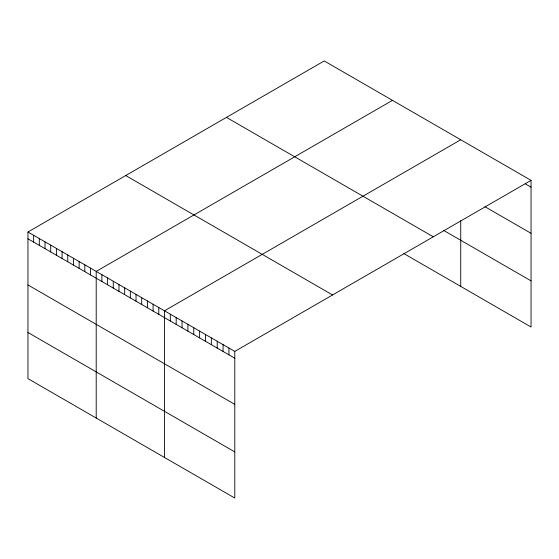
<?xml version="1.0" encoding="UTF-8"?>
<svg xmlns="http://www.w3.org/2000/svg" width="559" height="559" viewBox="0 0 559 559"><rect width="100%" height="100%" fill="white"/><g stroke="black" fill="none" stroke-linecap="round" stroke-linejoin="round"><path stroke-width="0.84" d="M27.95 231.992L234.787 351.408L234.787 498.055L27.95 378.639L27.95 231.992L324.213 60.945L531.05 180.361L531.05 327.008L403.843 253.569M392.467 100.354L96.204 271.394L96.204 418.048M460.728 139.764L164.465 310.804L164.465 457.451M234.787 351.408L531.05 180.361M525.187 183.792L531.05 187.181M484.898 206.676L531.05 233.32M443.657 230.413L531.05 280.863M226.444 117.39L433.281 236.806M125.719 175.547L332.556 294.963M27.95 238.805L234.787 358.221M27.95 284.95L234.787 404.367M27.95 332.493L234.787 451.91M460.728 220.735L460.728 286.411M228.931 348.026L228.931 354.839M223.069 344.637L223.069 351.457M217.206 341.256L217.206 348.075M211.344 337.874L211.344 344.686M205.488 334.492L205.488 341.304M199.626 331.11L199.626 337.922M193.763 327.721L193.763 334.541M187.908 324.339L187.908 331.159M182.045 320.957L182.045 327.77M176.183 317.575L176.183 324.388M170.327 314.186L170.327 321.006M158.777 307.52L158.777 314.34M153.089 304.236L153.089 311.056M147.401 300.952L147.401 307.771M141.713 297.668L141.713 304.487M136.026 294.383L136.026 301.203M130.338 291.099L130.338 297.919M124.65 287.815L124.65 294.635M118.962 284.531L118.962 291.351M113.274 281.247L113.274 288.067M107.587 277.963L107.587 284.783M101.892 274.679L101.892 281.498M90.516 268.117L90.516 274.93M84.828 264.833L84.828 271.646M79.14 261.549L79.14 268.362M73.453 258.265L73.453 265.078M67.765 254.981L67.765 261.794M62.077 251.697L62.077 258.51M56.389 248.413L56.389 255.225M50.701 245.128L50.701 251.941M45.013 241.844L45.013 248.657M39.326 238.56L39.326 245.373M33.638 235.276L33.638 242.089"/></g></svg>
